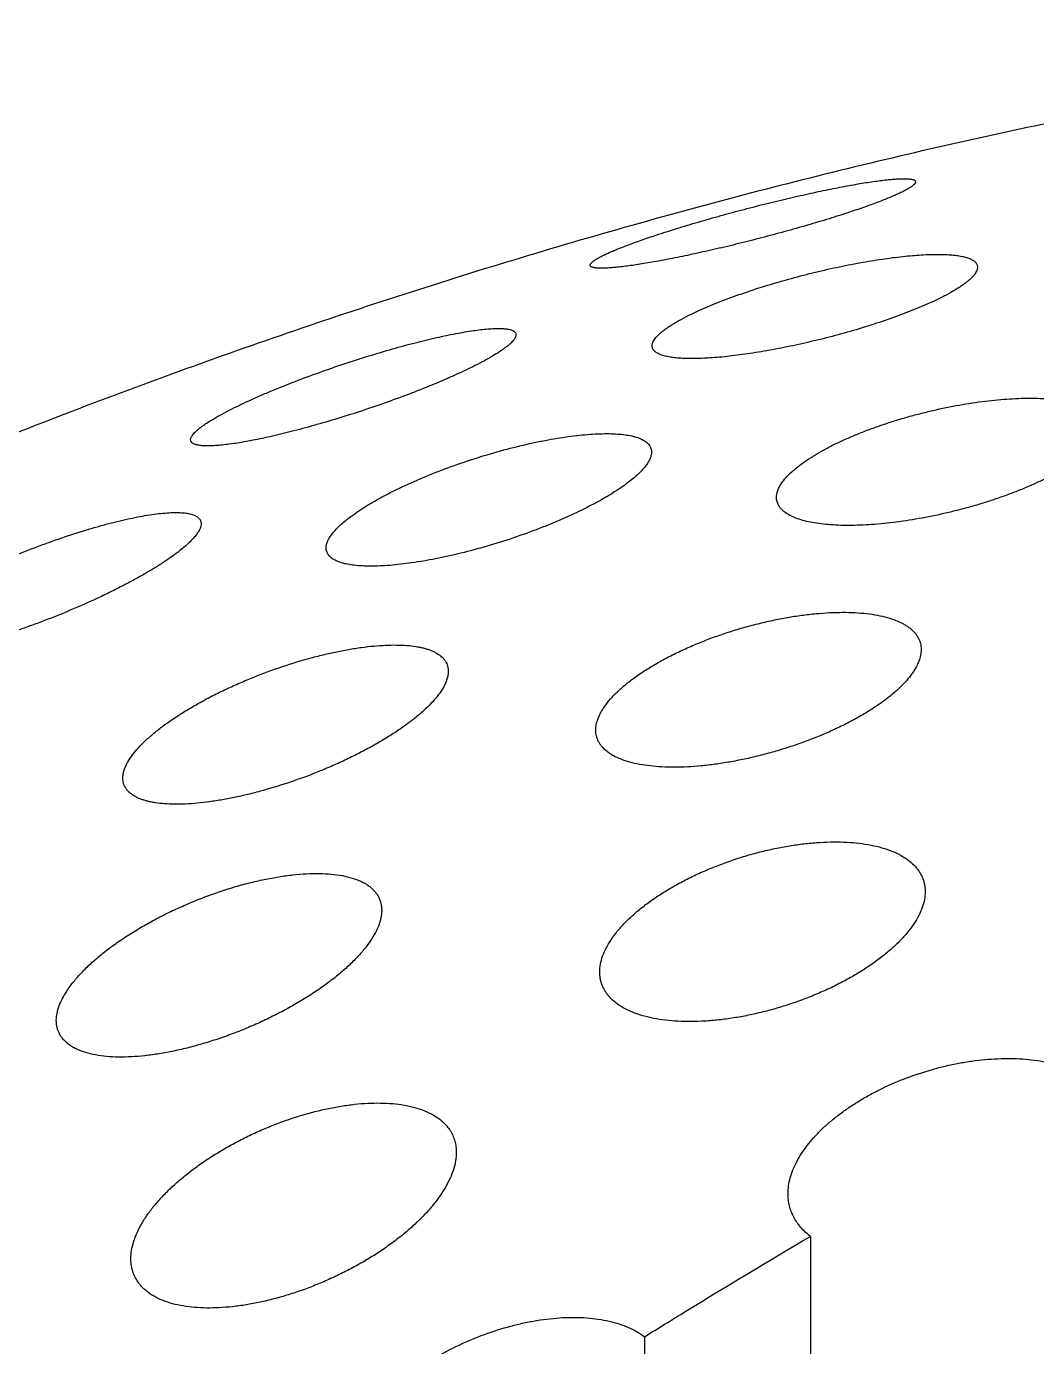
# Model space of a CAD drawing. Header units: millimetres. Extents: x -47 to 308, y 29 to 279.
# Drawn here: x 237.61 to 243.2, y 150.23 to 157.53 of the extents above; entities that cross this region are included whole.
import ezdxf

# ---------------------------------------------------------------- set-up
doc = ezdxf.new("R2010")
doc.units = ezdxf.units.MM

msp = doc.modelspace()

# ---------------------------------------------------------------- hatches: boundary and pattern name
at = {"linetype": 'Continuous'}
h = msp.add_hatch(dxfattribs=at)
h.set_pattern_fill('ANSI31', color=2, scale=25.4, angle=269, style=0, pattern_type=2)
h.set_pattern_definition([(314, (250.118, 92.186), (5.4426, 5.2558), [])])
edge = h.paths.add_edge_path()
edge.add_spline(control_points=[(209.1593, 81.4052), (209.1637, 100.6216), (218.458, 127.8238), (232.0206, 143.451), (237.0041, 147.4277)], knot_values=[0, 0, 0, 0, 0.649834, 1, 1, 1, 1], degree=3, periodic=0)
edge.add_line((237.0041, 147.4277), (237.0035, 144.8895))
edge.add_arc((267.0246, 109.46), 46.4383, 130.27628, 131.72292)
edge.add_line((236.1186, 144.1203), (236.1182, 142.572))
edge.add_line((236.1182, 142.572), (234.8248, 142.2316))
edge.add_line((234.825, 142.924), (234.8248, 142.2316))
edge.add_spline(control_points=[(234.825, 142.924), (231.297, 139.5426), (223.799, 130.1852), (215.9922, 113.0821), (213.081, 100.3558), (212.4127, 96.0528)], knot_values=[0, 0, 0, 0, 0.358744, 0.790314, 1, 1, 1, 1], degree=3, periodic=0)
edge.add_line((212.1773, 82.1996), (212.4127, 96.0528))
edge.add_line((211.2288, 81.9499), (212.1773, 82.1996))
edge.add_line((211.169, 83.7216), (211.2288, 81.9499))
edge.add_line((211.169, 83.7216), (210.1684, 83.4583))
edge.add_line((210.1684, 83.4583), (210.1078, 81.6549))
edge.add_line((209.1593, 81.4052), (210.1078, 81.6549))
edge = h.paths.add_edge_path()
edge.add_arc((263.7272, 114.0983), 42.7178, 124.59273, 126.10274)
edge.add_line((239.4746, 149.264), (239.474, 146.8343))
edge.add_arc((263.7609, 113.4915), 41.2503, 126.06957, 127.66385)
edge.add_line((238.5564, 148.6127), (238.5558, 146.1457))
edge = h.paths.add_edge_path()
edge.add_arc((261.5211, 117.4537), 38.7014, 120.38592, 121.97489)
edge.add_line((241.9451, 150.839), (241.9445, 148.4924))
edge.add_arc((261.2056, 117.1768), 36.7649, 121.59406, 123.28975)
edge.add_line((241.0269, 150.2834), (241.0263, 147.9088))
edge = h.paths.add_edge_path()
edge.add_arc((259.8144, 120.5259), 35.1863, 115.95329, 117.6283)
edge.add_line((244.4155, 152.1636), (244.415, 149.8761))
edge.add_arc((259.3165, 120.4247), 33.0066, 116.838, 118.63894)
edge.add_line((243.4973, 151.7), (243.4968, 149.3932))
edge = h.paths.add_edge_path()
edge.add_arc((258.5561, 123.2796), 32.158, 111.27867, 113.04517)
edge.add_line((246.8859, 153.2453), (246.8854, 150.9942))
edge.add_arc((257.9953, 123.213), 29.9204, 111.79695, 113.70365)
edge.add_line((245.9677, 152.8713), (245.9672, 150.6092))
edge = h.paths.add_edge_path()
edge.add_arc((257.691, 125.6807), 29.6051, 106.35162, 108.21267)
edge.add_line((249.3562, 154.0883), (249.3557, 151.853))
edge.add_arc((257.1442, 125.5211), 27.4596, 106.47724, 108.4859)
edge.add_line((248.438, 153.8027), (248.4375, 151.5638))
edge = h.paths.add_edge_path()
edge.add_arc((257.1726, 127.6327), 27.5849, 101.17511, 103.12595)
edge.add_line((251.8264, 154.6946), (251.8259, 152.4557))
edge.add_arc((256.6302, 127.4708), 25.4426, 100.88435, 102.99782)
edge.add_line((250.9083, 154.4969), (250.9078, 152.2615))
edge = h.paths.add_edge_path()
edge.add_arc((256.9221, 129.1109), 26.0851, 95.77652, 97.80753)
edge.add_line((254.2967, 155.0636), (254.2961, 152.8015))
edge.add_arc((256.3776, 129.026), 23.8665, 95.0033, 97.22016)
edge.add_line((253.3785, 154.9542), (253.378, 152.7032))
edge = h.paths.add_edge_path()
edge.add_arc((256.845, 130.1548), 25.038, 90.179, 92.28054)
edge.add_line((256.7668, 155.1927), (256.7663, 152.8859))
edge.add_arc((256.3193, 130.0124), 22.8779, 88.88053, 91.17999)
edge.add_line((255.8487, 155.173), (255.8482, 152.8855))
edge = h.paths.add_edge_path()
edge.add_arc((256.8579, 130.7415), 24.451, 84.4165, 86.57462)
edge.add_line((259.2369, 155.0765), (259.2363, 152.7019))
edge.add_arc((256.3351, 130.4045), 22.4854, 82.58666, 84.94013)
edge.add_line((258.3188, 155.1488), (258.3183, 152.8022))
edge = h.paths.add_edge_path()
edge.add_arc((256.8681, 130.8512), 24.3409, 78.53364, 80.73065)
edge.add_line((261.7069, 154.7063), (261.7064, 152.2392))
edge.add_arc((256.2923, 130.1811), 22.7129, 76.2097, 78.58294)
edge.add_line((260.7889, 154.8742), (260.7883, 152.4445))
edge = h.paths.add_edge_path()
edge.add_spline(control_points=[(263.2589, 154.3384), (268.2411, 152.9848), (281.7981, 144.4959), (291.081, 122.1834), (291.0765, 102.967)], knot_values=[0, 0, 0, 0, 0.350166, 1, 1, 1, 1], degree=3, periodic=0)
edge.add_line((290.128, 102.7173), (291.0765, 102.967))
edge.add_line((290.0682, 104.489), (290.128, 102.7173))
edge.add_line((290.0682, 104.489), (289.0677, 104.2257))
edge.add_line((289.0677, 104.2257), (289.007, 102.4223))
edge.add_line((288.0585, 102.1726), (289.007, 102.4223))
edge.add_line((288.0585, 102.1726), (287.8294, 115.9036))
edge.add_spline(control_points=[(287.8294, 115.9036), (287.1631, 119.8553), (284.2574, 131.0505), (276.4576, 144.0457), (268.963, 149.4569), (265.4361, 150.9813)], knot_values=[0, 0, 0, 0, 0.209686, 0.641256, 1, 1, 1, 1], degree=3, periodic=0)
edge.add_line((265.4361, 150.9813), (265.436, 150.2889))
edge.add_line((265.436, 150.2889), (264.1425, 149.9484))
edge.add_line((264.1429, 151.4967), (264.1425, 149.9484))
edge.add_arc((256.0547, 129.3582), 23.5697, 69.93043, 72.20402)
edge.add_line((263.2589, 154.3384), (263.2583, 151.8001))

# ---------------------------------------------------------------- linework, layer by layer
at = {"color": 7, "linetype": 'Continuous'}
for p, q in [((239.573, 152.6467), (239.573, 152.6436)), ((237.7729, 152.0302), (237.7729, 152.0333)), ((241.9451, 150.839), (241.9445, 148.4924)), ((241.0269, 150.2834), (241.0263, 147.9088))]:
    msp.add_line(p, q, dxfattribs=at)
for points, knots in [([(246.6743, 157.5331), (246.2225, 157.4859), (245.3208, 157.373), (243.9767, 157.1491), (242.6433, 156.8717), (241.3227, 156.5421), (240.0168, 156.1616), (238.7275, 155.732), (237.4561, 155.2548), (236.2043, 154.7318), (234.9731, 154.165), (233.7636, 153.5562), (232.5767, 152.9073), (231.4132, 152.2202), (230.2735, 151.4969), (228.7874, 150.4872), (226.991, 149.1434), (224.9346, 147.4136), (222.9782, 145.5799), (221.4294, 143.974), (220.239, 142.6483), (219.0812, 141.2973), (217.6923, 139.5615), (216.1177, 137.4103), (214.6339, 135.1972), (213.2396, 132.9278), (211.934, 130.6069), (210.7161, 128.2391), (209.5853, 125.8286), (208.5411, 123.3794), (207.5829, 120.8952), (206.7103, 118.3795), (205.9231, 115.8358), (205.2207, 113.2674), (204.6029, 110.6774), (204.0692, 108.0691), (203.6192, 105.4454), (203.2524, 102.8093), (202.9682, 100.1638), (202.766, 97.5116), (202.6451, 94.8557), (202.6181, 93.0838), (202.6179, 92.1981)], [0, 0, 0, 0, 0.015916, 0.031826, 0.047727, 0.063618, 0.079499, 0.095367, 0.111222, 0.127062, 0.142888, 0.158698, 0.174491, 0.190269, 0.206029, 0.221773, 0.253207, 0.284573, 0.315872, 0.347107, 0.362703, 0.378289, 0.409435, 0.440557, 0.471663, 0.502758, 0.533847, 0.564934, 0.59602, 0.627107, 0.658195, 0.689284, 0.720375, 0.751465, 0.782554, 0.813641, 0.844723, 0.8758, 0.906868, 0.937926, 0.968971, 1, 1, 1, 1]), ([(241.0918, 156.3786), (241.129, 156.3909), (241.2063, 156.4155), (241.3257, 156.4515), (241.4504, 156.487), (241.5773, 156.5212), (241.7035, 156.5534), (241.8265, 156.5831), (241.944, 156.6097), (242.0543, 156.633), (242.141, 156.6498), (242.2055, 156.6612), (242.25, 156.6686), (242.2916, 156.6749), (242.3302, 156.6802), (242.3657, 156.6845), (242.3979, 156.6876), (242.4268, 156.6898), (242.4522, 156.6908), (242.4712, 156.6908), (242.4845, 156.6901), (242.4931, 156.6894), (242.5007, 156.6884), (242.5074, 156.6871), (242.5131, 156.6855), (242.5178, 156.6836), (242.5215, 156.6815), (242.5243, 156.679), (242.526, 156.6761), (242.5263, 156.674), (242.5263, 156.673)], [0, 0, 0, 0, 0.07947, 0.164534, 0.252931, 0.342455, 0.431093, 0.517091, 0.59897, 0.675494, 0.74563, 0.778025, 0.808502, 0.83697, 0.863342, 0.887534, 0.90947, 0.929076, 0.946286, 0.961045, 0.967493, 0.973317, 0.978517, 0.983099, 0.987077, 0.990476, 0.993347, 0.995777, 0.99792, 1, 1, 1, 1]), ([(242.5263, 156.673), (242.5263, 156.6721), (242.5261, 156.6702), (242.5249, 156.6672), (242.5231, 156.6642), (242.5205, 156.6609), (242.5173, 156.6575), (242.5133, 156.6539), (242.5086, 156.6501), (242.501, 156.6446), (242.4895, 156.6372), (242.4734, 156.6281), (242.4544, 156.6183), (242.4325, 156.6078), (242.4077, 156.5967), (242.3801, 156.585), (242.3497, 156.5727), (242.304, 156.5551), (242.2409, 156.5322), (242.1885, 156.5144), (242.1608, 156.5052)], [0, 0, 0, 0, 0.006637, 0.014147, 0.022828, 0.032879, 0.044433, 0.057581, 0.072385, 0.08889, 0.12712, 0.172441, 0.22492, 0.284553, 0.351278, 0.424975, 0.50547, 0.592533, 0.785168, 1, 1, 1, 1]), ([(242.1608, 156.5052), (242.1236, 156.4929), (242.0463, 156.4683), (241.9269, 156.4325), (241.8021, 156.3973), (241.6752, 156.3633), (241.5489, 156.3313), (241.4259, 156.302), (241.3083, 156.2756), (241.198, 156.2526), (241.1113, 156.2361), (241.0467, 156.2247), (241.0023, 156.2174), (240.9607, 156.2112), (240.9221, 156.2059), (240.8866, 156.2016), (240.8544, 156.1984), (240.8256, 156.1963), (240.8002, 156.1952), (240.7813, 156.1952), (240.768, 156.1957), (240.7594, 156.1964), (240.7518, 156.1974), (240.7451, 156.1987), (240.7395, 156.2002), (240.7348, 156.202), (240.731, 156.2041), (240.7283, 156.2065), (240.7266, 156.2093), (240.7262, 156.2113), (240.7262, 156.2123)], [0, 0, 0, 0, 0.079489, 0.164565, 0.25298, 0.342536, 0.431218, 0.517267, 0.599196, 0.675762, 0.745926, 0.778327, 0.808808, 0.837275, 0.863642, 0.887827, 0.909752, 0.929346, 0.946542, 0.961284, 0.967723, 0.973536, 0.978724, 0.983293, 0.987254, 0.990633, 0.993477, 0.995872, 0.997971, 1, 1, 1, 1]), ([(240.7262, 156.2123), (240.7262, 156.2132), (240.7265, 156.2151), (240.7276, 156.2179), (240.7295, 156.2209), (240.732, 156.2241), (240.7353, 156.2275), (240.7392, 156.231), (240.7439, 156.2347), (240.7516, 156.2402), (240.763, 156.2474), (240.7791, 156.2564), (240.7981, 156.2661), (240.82, 156.2765), (240.8448, 156.2875), (240.8724, 156.2991), (240.9028, 156.3112), (240.9485, 156.3288), (241.0117, 156.3516), (241.0641, 156.3694), (241.0918, 156.3786)], [0, 0, 0, 0, 0.006495, 0.013869, 0.022426, 0.032364, 0.043817, 0.056873, 0.071595, 0.088028, 0.126138, 0.17137, 0.223793, 0.283405, 0.350143, 0.423891, 0.504474, 0.591663, 0.784665, 1, 1, 1, 1]), ([(241.3278, 155.961), (241.3445, 155.9686), (241.3792, 155.9838), (241.433, 156.0059), (241.4899, 156.0278), (241.5705, 156.0571), (241.6759, 156.0921), (241.8064, 156.1309), (241.9393, 156.166), (242.0716, 156.197), (242.2005, 156.2231), (242.3234, 156.2439), (242.4213, 156.257), (242.4949, 156.2645), (242.546, 156.2685), (242.5941, 156.2711), (242.6389, 156.2721), (242.6803, 156.2717), (242.7181, 156.2698), (242.752, 156.2664), (242.782, 156.2616), (242.8042, 156.2561), (242.8198, 156.2509), (242.83, 156.2468), (242.839, 156.2423), (242.8469, 156.2374), (242.8536, 156.2322), (242.8592, 156.2266), (242.8636, 156.2206), (242.8667, 156.2143), (242.8686, 156.2076), (242.869, 156.203), (242.869, 156.2007)], [0, 0, 0, 0, 0.034198, 0.070364, 0.108265, 0.147655, 0.229868, 0.314925, 0.400801, 0.485611, 0.567659, 0.645442, 0.717641, 0.751283, 0.783109, 0.812998, 0.840841, 0.866537, 0.889999, 0.911157, 0.929964, 0.946406, 0.953755, 0.960537, 0.966772, 0.972495, 0.977749, 0.982599, 0.987131, 0.991454, 0.995697, 1, 1, 1, 1]), ([(242.869, 156.2007), (242.869, 156.1976), (242.8683, 156.191), (242.865, 156.1811), (242.8598, 156.1708), (242.8524, 156.16), (242.843, 156.1488), (242.8316, 156.1372), (242.8181, 156.1252), (242.8026, 156.1128), (242.7851, 156.1002), (242.7656, 156.0872), (242.7442, 156.0739), (242.7121, 156.0553), (242.6674, 156.0318), (242.63, 156.014), (242.6102, 156.005)], [0, 0, 0, 0, 0.027982, 0.058716, 0.093125, 0.131871, 0.175406, 0.224028, 0.277923, 0.337196, 0.401884, 0.47197, 0.547397, 0.628063, 0.804542, 1, 1, 1, 1]), ([(242.6102, 156.005), (242.5934, 155.9974), (242.5588, 155.9822), (242.505, 155.9601), (242.448, 155.9382), (242.3675, 155.9091), (242.262, 155.8741), (242.1315, 155.8356), (241.9986, 155.8006), (241.8662, 155.7699), (241.7373, 155.7439), (241.6143, 155.7232), (241.5164, 155.7102), (241.4428, 155.7028), (241.3917, 155.6988), (241.3437, 155.6963), (241.2989, 155.6952), (241.2575, 155.6956), (241.2198, 155.6975), (241.1858, 155.7009), (241.1559, 155.7057), (241.1337, 155.711), (241.1181, 155.7162), (241.1079, 155.7203), (241.0989, 155.7247), (241.091, 155.7295), (241.0843, 155.7347), (241.0787, 155.7403), (241.0744, 155.7462), (241.0712, 155.7525), (241.0693, 155.7591), (241.0689, 155.7637), (241.0689, 155.766)], [0, 0, 0, 0, 0.034208, 0.070382, 0.10829, 0.147686, 0.229914, 0.314994, 0.400901, 0.485749, 0.567837, 0.645655, 0.717883, 0.751534, 0.783367, 0.81326, 0.841104, 0.866798, 0.890254, 0.911403, 0.930197, 0.946622, 0.95396, 0.960729, 0.96695, 0.972655, 0.97789, 0.982718, 0.987224, 0.991518, 0.995729, 1, 1, 1, 1]), ([(241.0689, 155.766), (241.0689, 155.7691), (241.0697, 155.7756), (241.0729, 155.7854), (241.0782, 155.7957), (241.0855, 155.8064), (241.0949, 155.8175), (241.1064, 155.8291), (241.1198, 155.841), (241.1353, 155.8533), (241.1529, 155.866), (241.1724, 155.8789), (241.1938, 155.8921), (241.2259, 155.9107), (241.2705, 155.9342), (241.308, 155.952), (241.3278, 155.961)], [0, 0, 0, 0, 0.02782, 0.058404, 0.092683, 0.131322, 0.174773, 0.223335, 0.277196, 0.336458, 0.401159, 0.471283, 0.54677, 0.627521, 0.804232, 1, 1, 1, 1]), ([(238.7425, 155.416), (238.7591, 155.4244), (238.7938, 155.4414), (238.8479, 155.4666), (238.9055, 155.4922), (238.9875, 155.5271), (239.0953, 155.5702), (239.2287, 155.6198), (239.3646, 155.6667), (239.4996, 155.71), (239.6309, 155.7489), (239.7561, 155.7828), (239.8557, 155.807), (239.9307, 155.8234), (239.9828, 155.8338), (240.0318, 155.8427), (240.0777, 155.85), (240.1201, 155.8556), (240.1589, 155.8596), (240.1938, 155.8619), (240.2205, 155.8624), (240.2397, 155.8618), (240.2525, 155.8609), (240.2642, 155.8596), (240.2748, 155.8579), (240.2842, 155.8556), (240.2925, 155.853), (240.2985, 155.8503), (240.3027, 155.8479), (240.3063, 155.8455), (240.3101, 155.8422), (240.3135, 155.8376), (240.3155, 155.8325), (240.3159, 155.8288), (240.3159, 155.827)], [0, 0, 0, 0, 0.03369, 0.069682, 0.107691, 0.14741, 0.230718, 0.317117, 0.404294, 0.490208, 0.573121, 0.651558, 0.724255, 0.758102, 0.790108, 0.820153, 0.84812, 0.8739, 0.897387, 0.918485, 0.937109, 0.945474, 0.9532, 0.960284, 0.966729, 0.972545, 0.977749, 0.982374, 0.984487, 0.986478, 0.99014, 0.993493, 0.996711, 1, 1, 1, 1]), ([(240.3159, 155.827), (240.3159, 155.8247), (240.3152, 155.8198), (240.3124, 155.8124), (240.3079, 155.8044), (240.3016, 155.7959), (240.2935, 155.7869), (240.2836, 155.7773), (240.2719, 155.7672), (240.2584, 155.7566), (240.2432, 155.7455), (240.2195, 155.7294), (240.1856, 155.7084), (240.1398, 155.6826), (240.1068, 155.6654), (240.0892, 155.6565)], [0, 0, 0, 0, 0.023528, 0.05046, 0.08176, 0.11806, 0.159769, 0.207147, 0.260355, 0.319478, 0.384545, 0.455536, 0.615, 0.796967, 1, 1, 1, 1]), ([(240.0892, 155.6565), (240.0726, 155.6481), (240.0379, 155.6311), (239.9839, 155.606), (239.9263, 155.5804), (239.8442, 155.5456), (239.7364, 155.5028), (239.6029, 155.4535), (239.467, 155.4069), (239.3318, 155.364), (239.2004, 155.3253), (239.0752, 155.2917), (238.9756, 155.2676), (238.9006, 155.2513), (238.8485, 155.2409), (238.7995, 155.2321), (238.7537, 155.2248), (238.7113, 155.2191), (238.6726, 155.2151), (238.6377, 155.2127), (238.6111, 155.2122), (238.5919, 155.2127), (238.5791, 155.2135), (238.5674, 155.2147), (238.5569, 155.2164), (238.5475, 155.2185), (238.5392, 155.2211), (238.5322, 155.2241), (238.5263, 155.2276), (238.5216, 155.2316), (238.5183, 155.2361), (238.5162, 155.2412), (238.5158, 155.2447), (238.5158, 155.2465)], [0, 0, 0, 0, 0.033706, 0.06971, 0.107727, 0.147454, 0.230784, 0.317222, 0.404451, 0.490428, 0.573402, 0.65189, 0.724621, 0.758477, 0.790489, 0.820534, 0.848498, 0.87427, 0.897747, 0.918831, 0.937439, 0.945794, 0.953509, 0.96058, 0.967011, 0.972809, 0.977993, 0.982593, 0.986663, 0.990288, 0.993597, 0.996765, 1, 1, 1, 1]), ([(241.8745, 155.0971), (241.8875, 155.1073), (241.9154, 155.1278), (241.9606, 155.1571), (242.0106, 155.1862), (242.065, 155.2149), (242.1234, 155.2429), (242.1854, 155.2699), (242.2504, 155.296), (242.318, 155.3208), (242.3878, 155.3442), (242.4591, 155.366), (242.5316, 155.3861), (242.6287, 155.4105), (242.7495, 155.4361), (242.8696, 155.4552), (242.9631, 155.466), (243.0303, 155.4718), (243.0951, 155.4754), (243.157, 155.4767), (243.2156, 155.4757), (243.2707, 155.4724), (243.3219, 155.4668), (243.3688, 155.459), (243.4111, 155.449), (243.4487, 155.4368), (243.4811, 155.4225), (243.5044, 155.4085), (243.5199, 155.3962), (243.5298, 155.3867), (243.5383, 155.3768), (243.5452, 155.3663), (243.5507, 155.3555), (243.5545, 155.3442), (243.5569, 155.3325), (243.5574, 155.3246), (243.5574, 155.3206)], [0, 0, 0, 0, 0.027296, 0.05693, 0.088756, 0.122594, 0.158237, 0.195458, 0.234019, 0.273668, 0.314152, 0.355216, 0.396607, 0.438076, 0.520276, 0.599971, 0.638342, 0.675459, 0.711134, 0.74519, 0.777465, 0.807813, 0.836104, 0.862235, 0.88613, 0.90776, 0.927153, 0.944425, 0.952343, 0.959835, 0.966961, 0.973792, 0.980412, 0.986918, 0.993412, 1, 1, 1, 1]), ([(238.5158, 155.2465), (238.5158, 155.2488), (238.5165, 155.2536), (238.5193, 155.2609), (238.5238, 155.2688), (238.5301, 155.2772), (238.5382, 155.2861), (238.5481, 155.2956), (238.5598, 155.3057), (238.5733, 155.3162), (238.5885, 155.3272), (238.6122, 155.3432), (238.6461, 155.3641), (238.692, 155.39), (238.725, 155.4072), (238.7425, 155.416)], [0, 0, 0, 0, 0.023232, 0.049896, 0.080967, 0.117081, 0.158645, 0.205922, 0.259069, 0.318173, 0.383263, 0.454318, 0.614035, 0.796412, 1, 1, 1, 1]), ([(239.3828, 154.8068), (239.3961, 154.8173), (239.4245, 154.8384), (239.4706, 154.8691), (239.5216, 154.9001), (239.577, 154.9311), (239.6364, 154.9619), (239.6993, 154.9922), (239.7652, 155.0219), (239.857, 155.0605), (239.9754, 155.1055), (240.12, 155.1536), (240.2644, 155.1951), (240.3834, 155.2238), (240.4759, 155.2428), (240.5422, 155.2547), (240.6061, 155.2644), (240.6672, 155.2718), (240.7251, 155.277), (240.7795, 155.2799), (240.8301, 155.2805), (240.8766, 155.2787), (240.9187, 155.2745), (240.9507, 155.269), (240.9738, 155.2632), (240.9893, 155.2584), (241.0035, 155.253), (241.0162, 155.247), (241.0277, 155.2404), (241.0406, 155.2312), (241.0512, 155.2205), (241.0588, 155.2083), (241.0628, 155.1988), (241.0651, 155.1888), (241.0657, 155.182), (241.0657, 155.1785)], [0, 0, 0, 0, 0.027878, 0.058326, 0.091145, 0.1261, 0.16293, 0.201359, 0.241103, 0.281873, 0.365358, 0.449644, 0.532729, 0.612801, 0.651195, 0.688239, 0.723756, 0.757575, 0.789539, 0.819498, 0.847319, 0.872883, 0.896094, 0.916892, 0.926384, 0.935276, 0.94358, 0.951317, 0.95852, 0.965234, 0.977433, 0.983128, 0.988699, 0.994278, 1, 1, 1, 1]), ([(241.0657, 155.1785), (241.0656, 155.1729), (241.0642, 155.161), (241.0585, 155.143), (241.049, 155.1241), (241.0359, 155.1044), (241.0191, 155.0838), (240.9988, 155.0625), (240.975, 155.0406), (240.9576, 155.0262), (240.9484, 155.0189)], [0, 0, 0, 0, 0.082712, 0.174343, 0.277336, 0.393312, 0.523248, 0.667637, 0.826607, 1, 1, 1, 1]), ([(243.4401, 155.1508), (243.4271, 155.1405), (243.3993, 155.1201), (243.3541, 155.0907), (243.3041, 155.0616), (243.2497, 155.033), (243.1913, 155.0051), (243.1293, 154.9781), (243.0643, 154.9521), (242.9966, 154.9273), (242.9269, 154.904), (242.8555, 154.8822), (242.7831, 154.8621), (242.6859, 154.8378), (242.5651, 154.8124), (242.445, 154.7933), (242.3514, 154.7825), (242.2842, 154.7767), (242.2195, 154.7732), (242.1576, 154.7719), (242.0989, 154.7729), (242.0439, 154.7762), (241.9927, 154.7817), (241.9458, 154.7895), (241.9035, 154.7995), (241.866, 154.8116), (241.8336, 154.8258), (241.8103, 154.8398), (241.7947, 154.8521), (241.7848, 154.8615), (241.7764, 154.8714), (241.7695, 154.8818), (241.764, 154.8926), (241.7601, 154.9039), (241.7578, 154.9155), (241.7573, 154.9235), (241.7573, 154.9275)], [0, 0, 0, 0, 0.027302, 0.056939, 0.088768, 0.122607, 0.158252, 0.195477, 0.234041, 0.273695, 0.314187, 0.35526, 0.396661, 0.438141, 0.520365, 0.600083, 0.638465, 0.675592, 0.711274, 0.745336, 0.777615, 0.807964, 0.836255, 0.862382, 0.886271, 0.907892, 0.927272, 0.944527, 0.952435, 0.959916, 0.96703, 0.973848, 0.980454, 0.986946, 0.993426, 1, 1, 1, 1]), ([(241.7573, 154.9275), (241.7573, 154.9339), (241.7587, 154.9472), (241.7644, 154.9672), (241.7739, 154.9879), (241.7871, 155.0091), (241.8038, 155.0308), (241.8241, 155.0529), (241.8479, 155.0753), (241.8653, 155.0898), (241.8745, 155.0971)], [0, 0, 0, 0, 0.090389, 0.187591, 0.293832, 0.410717, 0.539312, 0.680245, 0.833803, 1, 1, 1, 1]), ([(240.9484, 155.0189), (240.9351, 155.0084), (240.9066, 154.9874), (240.8606, 154.9567), (240.8096, 154.9257), (240.7542, 154.8948), (240.6947, 154.8641), (240.6318, 154.8339), (240.5659, 154.8043), (240.4741, 154.7658), (240.3556, 154.721), (240.211, 154.6731), (240.0665, 154.6318), (239.9475, 154.6032), (239.855, 154.5843), (239.7887, 154.5725), (239.7248, 154.5628), (239.6638, 154.5553), (239.6059, 154.5501), (239.5515, 154.5472), (239.5009, 154.5466), (239.4544, 154.5483), (239.4124, 154.5524), (239.3804, 154.5578), (239.3573, 154.5636), (239.3418, 154.5683), (239.3277, 154.5737), (239.3149, 154.5796), (239.3035, 154.5861), (239.2906, 154.5952), (239.2799, 154.6059), (239.2724, 154.618), (239.2684, 154.6274), (239.266, 154.6373), (239.2655, 154.6442), (239.2655, 154.6476)], [0, 0, 0, 0, 0.027889, 0.058343, 0.091166, 0.126124, 0.162958, 0.201393, 0.241145, 0.281927, 0.365445, 0.449773, 0.532902, 0.613016, 0.651427, 0.688486, 0.724013, 0.75784, 0.789808, 0.819769, 0.847587, 0.873145, 0.896345, 0.917129, 0.926611, 0.935492, 0.943783, 0.951506, 0.958692, 0.965386, 0.97754, 0.98321, 0.988753, 0.994305, 1, 1, 1, 1]), ([(236.8909, 154.2554), (236.9046, 154.2662), (236.9339, 154.288), (236.9811, 154.3204), (237.0334, 154.3536), (237.0902, 154.3873), (237.1509, 154.4213), (237.215, 154.4553), (237.2819, 154.4889), (237.3746, 154.5332), (237.4934, 154.586), (237.6377, 154.6443), (237.781, 154.6968), (237.8985, 154.7355), (237.9897, 154.7626), (238.0549, 154.7806), (238.1177, 154.7965), (238.1778, 154.8103), (238.2348, 154.8218), (238.2884, 154.831), (238.3384, 154.8378), (238.3844, 154.8421), (238.4261, 154.844), (238.458, 154.8435), (238.4812, 154.8416), (238.4966, 154.8396), (238.5108, 154.8369), (238.5237, 154.8335), (238.5352, 154.8295), (238.5453, 154.8248), (238.5539, 154.8194), (238.5611, 154.8133), (238.5668, 154.8064), (238.5709, 154.7989), (238.5734, 154.7906), (238.5739, 154.7849), (238.5739, 154.782)], [0, 0, 0, 0, 0.028422, 0.059672, 0.093486, 0.129559, 0.167565, 0.207169, 0.248034, 0.289833, 0.374995, 0.460375, 0.543997, 0.624158, 0.662469, 0.699367, 0.734688, 0.768276, 0.799977, 0.829645, 0.857138, 0.882324, 0.905083, 0.925317, 0.934468, 0.942971, 0.950828, 0.95805, 0.964659, 0.970693, 0.976207, 0.981285, 0.986044, 0.990632, 0.995224, 1, 1, 1, 1]), ([(238.5739, 154.782), (238.5739, 154.7772), (238.5728, 154.7697), (238.5698, 154.7599), (238.5666, 154.7519), (238.5624, 154.7436), (238.5554, 154.7316), (238.5441, 154.7159), (238.5274, 154.6966), (238.5109, 154.68), (238.496, 154.6662), (238.4792, 154.6513), (238.4658, 154.6404), (238.4566, 154.6331)], [0, 0, 0, 0, 0.073771, 0.114776, 0.159012, 0.206773, 0.258289, 0.373192, 0.504651, 0.653014, 0.733542, 0.818255, 1, 1, 1, 1]), ([(239.2655, 154.6476), (239.2655, 154.6532), (239.2669, 154.665), (239.2727, 154.6829), (239.2822, 154.7018), (239.2953, 154.7215), (239.3121, 154.742), (239.3324, 154.7633), (239.3562, 154.7852), (239.3735, 154.7996), (239.3828, 154.8068)], [0, 0, 0, 0, 0.082462, 0.173903, 0.27678, 0.392718, 0.522694, 0.667198, 0.826354, 1, 1, 1, 1]), ([(238.4566, 154.6331), (238.443, 154.6223), (238.4137, 154.6004), (238.3665, 154.5681), (238.3142, 154.535), (238.2574, 154.5014), (238.1966, 154.4675), (238.1325, 154.4337), (238.0655, 154.4003), (237.9728, 154.3562), (237.8538, 154.3037), (237.7094, 154.2456), (237.5661, 154.1934), (237.4484, 154.155), (237.3573, 154.1279), (237.292, 154.11), (237.2293, 154.0941), (237.1693, 154.0803), (237.1123, 154.0688), (237.0587, 154.0596), (237.0088, 154.0527), (236.9629, 154.0483), (236.9212, 154.0463), (236.8893, 154.0467), (236.8663, 154.0485), (236.8508, 154.0504), (236.8366, 154.053), (236.8238, 154.0563), (236.8123, 154.0602), (236.8022, 154.0648), (236.7936, 154.0701), (236.7864, 154.0761), (236.7807, 154.0829), (236.7766, 154.0903), (236.7742, 154.0985), (236.7737, 154.1042), (236.7737, 154.1071)], [0, 0, 0, 0, 0.028438, 0.059697, 0.093515, 0.129593, 0.167605, 0.207219, 0.248098, 0.289918, 0.375134, 0.460582, 0.544273, 0.624492, 0.662826, 0.699742, 0.735076, 0.768671, 0.800375, 0.830041, 0.857528, 0.882704, 0.90545, 0.925665, 0.934805, 0.943294, 0.951135, 0.958339, 0.964927, 0.970935, 0.976419, 0.981462, 0.98618, 0.990724, 0.99527, 1, 1, 1, 1]), ([(240.7698, 153.7039), (240.7748, 153.7172), (240.7844, 153.7369), (240.8, 153.7624), (240.8192, 153.7896), (240.848, 153.8238), (240.8888, 153.864), (240.9362, 153.9042), (240.9899, 153.9439), (241.0491, 153.9828), (241.1134, 154.0206), (241.1822, 154.0568), (241.2548, 154.0913), (241.3306, 154.1238), (241.409, 154.1539), (241.4892, 154.1816), (241.5706, 154.2065), (241.6527, 154.2285), (241.7347, 154.2475), (241.8159, 154.2633), (241.8959, 154.2757), (241.974, 154.2848), (242.0495, 154.2903), (242.1218, 154.2923), (242.1905, 154.2907), (242.2548, 154.2855), (242.3142, 154.2767), (242.3683, 154.2644), (242.4166, 154.2486), (242.4524, 154.2321), (242.4774, 154.2172), (242.499, 154.2019), (242.5176, 154.1847), (242.5326, 154.1656), (242.5416, 154.1509), (242.5487, 154.1354), (242.5537, 154.1194), (242.5567, 154.1027), (242.5574, 154.0914), (242.5574, 154.0857)], [0, 0, 0, 0, 0.020654, 0.031842, 0.043631, 0.069043, 0.096914, 0.127162, 0.159641, 0.194155, 0.230475, 0.268347, 0.307502, 0.347663, 0.388548, 0.429874, 0.47136, 0.512729, 0.55371, 0.594037, 0.633454, 0.671711, 0.708572, 0.74381, 0.777221, 0.808619, 0.837851, 0.864804, 0.889425, 0.911742, 0.922084, 0.931916, 0.950218, 0.958833, 0.967189, 0.97538, 0.983508, 0.99168, 1, 1, 1, 1]), ([(238.1703, 153.4661), (238.1778, 153.4791), (238.1957, 153.5055), (238.2283, 153.5442), (238.2678, 153.5839), (238.3138, 153.6243), (238.3657, 153.6648), (238.4231, 153.7052), (238.4853, 153.7451), (238.5518, 153.7842), (238.6218, 153.8221), (238.6948, 153.8586), (238.7702, 153.8934), (238.8731, 153.9372), (239.0034, 153.9862), (239.1351, 154.0273), (239.2393, 154.0547), (239.3152, 154.0721), (239.389, 154.0865), (239.4603, 154.0977), (239.5285, 154.1056), (239.5932, 154.1102), (239.6538, 154.1114), (239.7099, 154.1092), (239.7535, 154.1043), (239.7856, 154.0985), (239.8077, 154.0933), (239.8283, 154.0873), (239.8473, 154.0804), (239.8647, 154.0726), (239.8852, 154.0614), (239.9031, 154.0482), (239.9175, 154.0329), (239.9262, 154.0209), (239.933, 154.008), (239.9379, 153.9944), (239.9408, 153.98), (239.9414, 153.9702), (239.9414, 153.9652)], [0, 0, 0, 0, 0.022313, 0.047381, 0.075163, 0.105524, 0.138265, 0.173141, 0.209877, 0.248186, 0.28777, 0.328333, 0.369583, 0.411238, 0.494664, 0.576546, 0.616306, 0.654972, 0.692323, 0.72815, 0.762251, 0.794437, 0.824533, 0.852387, 0.877879, 0.889718, 0.900945, 0.911565, 0.921588, 0.931033, 0.93993, 0.95625, 0.963831, 0.971139, 0.978285, 0.985392, 0.992589, 1, 1, 1, 1]), ([(242.5574, 154.0857), (242.5574, 154.0752), (242.5551, 154.0534), (242.5488, 154.0323), (242.5449, 154.0217)], [0, 0, 0, 0, 0.480786, 1, 1, 1, 1]), ([(239.9414, 153.9652), (239.9414, 153.9581), (239.9401, 153.9432), (239.9345, 153.9206), (239.9252, 153.897), (239.9171, 153.8814), (239.9125, 153.8735)], [0, 0, 0, 0, 0.220189, 0.457949, 0.717028, 1, 1, 1, 1]), ([(242.5449, 154.0217), (242.5399, 154.0085), (242.5303, 153.9887), (242.5147, 153.9632), (242.4955, 153.9361), (242.4667, 153.9019), (242.4259, 153.8617), (242.3784, 153.8215), (242.3248, 153.7819), (242.2656, 153.7431), (242.2012, 153.7054), (242.1324, 153.6692), (242.0598, 153.6348), (241.984, 153.6024), (241.9056, 153.5723), (241.8254, 153.5447), (241.7439, 153.5198), (241.6619, 153.4978), (241.5799, 153.4788), (241.4986, 153.4631), (241.4186, 153.4506), (241.3406, 153.4416), (241.2651, 153.436), (241.1928, 153.434), (241.1242, 153.4355), (241.0599, 153.4407), (241.0004, 153.4494), (240.9463, 153.4617), (240.8981, 153.4774), (240.8623, 153.4938), (240.8373, 153.5087), (240.8157, 153.5239), (240.7971, 153.5411), (240.7821, 153.5601), (240.7731, 153.5749), (240.766, 153.5903), (240.761, 153.6063), (240.7579, 153.6229), (240.7573, 153.6343), (240.7573, 153.64)], [0, 0, 0, 0, 0.020658, 0.031846, 0.043633, 0.069042, 0.096908, 0.127151, 0.159626, 0.194139, 0.230459, 0.268334, 0.307495, 0.347664, 0.388559, 0.429896, 0.471395, 0.512776, 0.553769, 0.594108, 0.633534, 0.671799, 0.708665, 0.743908, 0.777321, 0.808718, 0.837946, 0.864894, 0.889506, 0.911812, 0.922147, 0.931972, 0.950257, 0.958864, 0.967212, 0.975396, 0.983517, 0.991684, 1, 1, 1, 1]), ([(239.9125, 153.8735), (239.905, 153.8605), (239.887, 153.8341), (239.8544, 153.7954), (239.815, 153.7558), (239.769, 153.7155), (239.717, 153.6751), (239.6596, 153.6348), (239.5974, 153.595), (239.5309, 153.556), (239.4608, 153.5182), (239.3878, 153.4818), (239.3123, 153.4471), (239.2094, 153.4035), (239.079, 153.3546), (238.9473, 153.3136), (238.8431, 153.2862), (238.7672, 153.2688), (238.6934, 153.2544), (238.6222, 153.2432), (238.554, 153.2352), (238.4894, 153.2306), (238.4288, 153.2293), (238.3727, 153.2314), (238.3292, 153.2362), (238.2971, 153.242), (238.275, 153.2471), (238.2545, 153.253), (238.2354, 153.2598), (238.218, 153.2676), (238.1976, 153.2787), (238.1797, 153.2918), (238.1653, 153.307), (238.1566, 153.319), (238.1497, 153.3318), (238.1448, 153.3454), (238.1419, 153.3597), (238.1413, 153.3695), (238.1413, 153.3745)], [0, 0, 0, 0, 0.02232, 0.047389, 0.075167, 0.105523, 0.138259, 0.173133, 0.209871, 0.248185, 0.28778, 0.328357, 0.369626, 0.411302, 0.494774, 0.576698, 0.616477, 0.655158, 0.692522, 0.728358, 0.762464, 0.794651, 0.824745, 0.852593, 0.878075, 0.889907, 0.901127, 0.911737, 0.921749, 0.931181, 0.940064, 0.956352, 0.963915, 0.971204, 0.978332, 0.985422, 0.992603, 1, 1, 1, 1]), ([(240.7573, 153.64), (240.7573, 153.6504), (240.7596, 153.6723), (240.7658, 153.6933), (240.7698, 153.7039)], [0, 0, 0, 0, 0.4807, 1, 1, 1, 1]), ([(238.1413, 153.3745), (238.1413, 153.3816), (238.1427, 153.3964), (238.1483, 153.419), (238.1575, 153.4426), (238.1657, 153.4582), (238.1703, 153.4661)], [0, 0, 0, 0, 0.219985, 0.457675, 0.716824, 1, 1, 1, 1]), ([(240.7795, 152.3019), (240.7795, 152.3163), (240.7824, 152.346), (240.7947, 152.3906), (240.8147, 152.4362), (240.8422, 152.4823), (240.8768, 152.5285), (240.9181, 152.5745), (240.9658, 152.62), (241.0193, 152.6644), (241.0782, 152.7076), (241.1419, 152.749), (241.21, 152.7885), (241.2817, 152.8258), (241.3567, 152.8605), (241.4342, 152.8923), (241.5136, 152.9212), (241.5945, 152.9468), (241.6761, 152.9689), (241.7578, 152.9874), (241.8389, 153.0021), (241.919, 153.0128), (241.9972, 153.0196), (242.0731, 153.0222), (242.1458, 153.0206), (242.2148, 153.0148), (242.2795, 153.0048), (242.3393, 152.9906), (242.3937, 152.9723), (242.442, 152.9501), (242.4838, 152.9239), (242.5134, 152.8986), (242.533, 152.8767), (242.5456, 152.8597), (242.5563, 152.8419), (242.5621, 152.8296), (242.5647, 152.8233)], [0, 0, 0, 0, 0.02013, 0.041616, 0.06478, 0.089816, 0.116807, 0.145749, 0.176576, 0.20917, 0.243378, 0.279021, 0.315901, 0.353808, 0.39252, 0.431811, 0.47145, 0.511202, 0.550833, 0.590106, 0.628789, 0.666651, 0.703469, 0.739027, 0.773124, 0.80558, 0.836241, 0.864992, 0.89177, 0.916582, 0.939528, 0.960819, 0.970957, 0.980823, 0.99048, 1, 1, 1, 1]), ([(237.7729, 152.0333), (237.7729, 152.0476), (237.7755, 152.0696), (237.7831, 152.0987), (237.7912, 152.1217), (237.8015, 152.1452), (237.814, 152.1691), (237.8287, 152.1934), (237.8515, 152.2269), (237.8853, 152.2693), (237.9324, 152.3194), (237.9863, 152.3694), (238.0465, 152.4187), (238.1122, 152.4671), (238.1828, 152.5139), (238.2575, 152.5589), (238.3356, 152.6016), (238.4165, 152.6418), (238.4994, 152.6792), (238.5837, 152.7134), (238.6687, 152.7442), (238.7538, 152.7714), (238.8382, 152.7948), (238.9213, 152.8141), (239.0025, 152.8292), (239.0809, 152.8399), (239.156, 152.846), (239.2271, 152.8475), (239.2933, 152.8442), (239.3542, 152.8361), (239.4089, 152.8231), (239.4499, 152.8079), (239.4787, 152.7931), (239.4978, 152.7811), (239.515, 152.768), (239.53, 152.7537), (239.5429, 152.7383), (239.5536, 152.7219), (239.562, 152.7044), (239.5681, 152.686), (239.5719, 152.6666), (239.5729, 152.6534), (239.573, 152.6467)], [0, 0, 0, 0, 0.019467, 0.029938, 0.040966, 0.052588, 0.064825, 0.077691, 0.091189, 0.120043, 0.151281, 0.184716, 0.220111, 0.257203, 0.295715, 0.335362, 0.375857, 0.416919, 0.45827, 0.499636, 0.540749, 0.581346, 0.621169, 0.659962, 0.697477, 0.733472, 0.767717, 0.799997, 0.830126, 0.857961, 0.883424, 0.906533, 0.917258, 0.927472, 0.937227, 0.94659, 0.955645, 0.964489, 0.973231, 0.981987, 0.990873, 1, 1, 1, 1]), ([(242.5647, 152.8233), (242.5672, 152.8173), (242.5715, 152.805), (242.5762, 152.786), (242.579, 152.7664), (242.5796, 152.7531), (242.5796, 152.7465)], [0, 0, 0, 0, 0.24768, 0.49567, 0.745843, 1, 1, 1, 1]), ([(242.5796, 152.7465), (242.5796, 152.7322), (242.5766, 152.7025), (242.5643, 152.6579), (242.5443, 152.6124), (242.5168, 152.5663), (242.4822, 152.5201), (242.4409, 152.4742), (242.3932, 152.4288), (242.3397, 152.3844), (242.2808, 152.3413), (242.217, 152.2999), (242.149, 152.2604), (242.0772, 152.2233), (242.0023, 152.1886), (241.9247, 152.1567), (241.8453, 152.1279), (241.7644, 152.1023), (241.6829, 152.0802), (241.6012, 152.0617), (241.52, 152.047), (241.44, 152.0361), (241.3617, 152.0294), (241.2859, 152.0267), (241.2132, 152.0282), (241.1442, 152.034), (241.0795, 152.0439), (241.0197, 152.058), (240.9654, 152.0762), (240.9171, 152.0984), (240.8752, 152.1245), (240.8457, 152.1498), (240.826, 152.1717), (240.8134, 152.1887), (240.8027, 152.2064), (240.7969, 152.2188), (240.7943, 152.2251)], [0, 0, 0, 0, 0.020122, 0.041596, 0.064746, 0.089768, 0.116746, 0.145679, 0.176499, 0.209089, 0.243297, 0.278943, 0.315829, 0.353744, 0.392466, 0.431768, 0.471418, 0.511182, 0.550823, 0.590106, 0.628797, 0.666666, 0.703488, 0.739049, 0.773148, 0.805604, 0.836262, 0.86501, 0.891783, 0.916591, 0.939531, 0.960818, 0.970955, 0.98082, 0.990478, 1, 1, 1, 1]), ([(239.573, 152.6436), (239.573, 152.6366), (239.5722, 152.6223), (239.5687, 152.6006), (239.5628, 152.5782), (239.5518, 152.5468), (239.5319, 152.5063), (239.5003, 152.4576), (239.4606, 152.4079), (239.4135, 152.3579), (239.3595, 152.3081), (239.2993, 152.2588), (239.2335, 152.2106), (239.1629, 152.1639), (239.0882, 152.119), (239.01, 152.0763), (238.9291, 152.0362), (238.8462, 151.9989), (238.7619, 151.9648), (238.6769, 151.934), (238.5918, 151.9068), (238.5074, 151.8834), (238.4243, 151.864), (238.3432, 151.8489), (238.2648, 151.8381), (238.1897, 151.8319), (238.1187, 151.8303), (238.0525, 151.8335), (237.9917, 151.8414), (237.937, 151.8543), (237.896, 151.8694), (237.8672, 151.8841), (237.8481, 151.896), (237.831, 151.9091), (237.8159, 151.9233), (237.803, 151.9386), (237.7923, 151.9551), (237.7839, 151.9725), (237.7778, 151.9909), (237.774, 152.0103), (237.773, 152.0235), (237.7729, 152.0302)], [0, 0, 0, 0, 0.00953, 0.019495, 0.029964, 0.040988, 0.064819, 0.091155, 0.119992, 0.151216, 0.18464, 0.220032, 0.257127, 0.295647, 0.335307, 0.37582, 0.416902, 0.458274, 0.499661, 0.540794, 0.581409, 0.621247, 0.660052, 0.697576, 0.733576, 0.767823, 0.800101, 0.830226, 0.858052, 0.883502, 0.906595, 0.917311, 0.927515, 0.93726, 0.946613, 0.955659, 0.964495, 0.973231, 0.981984, 0.99087, 1, 1, 1, 1]), ([(240.7943, 152.2251), (240.7919, 152.2311), (240.7875, 152.2434), (240.7829, 152.2624), (240.7801, 152.282), (240.7795, 152.2953), (240.7795, 152.3019)], [0, 0, 0, 0, 0.247625, 0.495596, 0.745789, 1, 1, 1, 1]), ([(241.8211, 151.0748), (241.8212, 151.0893), (241.8233, 151.1189), (241.8326, 151.1634), (241.8479, 151.2084), (241.869, 151.2536), (241.8956, 151.2987), (241.9275, 151.3435), (241.9646, 151.3877), (242.0065, 151.431), (242.0529, 151.4731), (242.1036, 151.5138), (242.1582, 151.5529), (242.2163, 151.5902), (242.2777, 151.6254), (242.3639, 151.6696), (242.4773, 151.7182), (242.5954, 151.757), (242.692, 151.782), (242.7649, 151.7974), (242.8377, 151.8094), (242.91, 151.8179), (242.9812, 151.8227), (243.0509, 151.8239), (243.1186, 151.8213), (243.1838, 151.815), (243.246, 151.8049), (243.3048, 151.7912), (243.3597, 151.7739), (243.4254, 151.7468), (243.4706, 151.7204), (243.4973, 151.7)], [0, 0, 0, 0, 0.021502, 0.043855, 0.067256, 0.091843, 0.117704, 0.144878, 0.173367, 0.203141, 0.234144, 0.2663, 0.299516, 0.333685, 0.368687, 0.404396, 0.477364, 0.551439, 0.588513, 0.625393, 0.661917, 0.697921, 0.733248, 0.767742, 0.801257, 0.833659, 0.864831, 0.894677, 0.923132, 0.950165, 1, 1, 1, 1]), ([(238.1854, 150.7154), (238.1854, 150.7308), (238.1882, 150.7628), (238.2, 150.811), (238.2192, 150.8606), (238.2454, 150.9111), (238.2783, 150.962), (238.3175, 151.013), (238.3626, 151.0636), (238.4131, 151.1135), (238.4686, 151.1624), (238.5287, 151.2099), (238.5927, 151.2556), (238.6604, 151.2993), (238.7311, 151.3408), (238.8043, 151.3796), (238.8797, 151.4157), (238.9567, 151.4486), (239.0347, 151.4784), (239.1133, 151.5046), (239.192, 151.5271), (239.2701, 151.5457), (239.3471, 151.5602), (239.4225, 151.5705), (239.4956, 151.5764), (239.5659, 151.5777), (239.6327, 151.5745), (239.6954, 151.5666), (239.7534, 151.5541), (239.8062, 151.5369), (239.8531, 151.515), (239.8938, 151.4887), (239.9223, 151.4628), (239.9412, 151.4402), (239.9494, 151.4282), (239.9531, 151.4222)], [0, 0, 0, 0, 0.021302, 0.044035, 0.068412, 0.094537, 0.122429, 0.152042, 0.183281, 0.21602, 0.25011, 0.285388, 0.32168, 0.358806, 0.396582, 0.434824, 0.473341, 0.511945, 0.550445, 0.588646, 0.626355, 0.663377, 0.699518, 0.734588, 0.768402, 0.800787, 0.831588, 0.860681, 0.887983, 0.913468, 0.937193, 0.959314, 0.980107, 0.990139, 1, 1, 1, 1]), ([(239.9531, 151.4222), (239.9584, 151.4135), (239.9679, 151.3953), (239.9781, 151.3662), (239.9842, 151.3355), (239.9855, 151.3144), (239.9855, 151.3038)], [0, 0, 0, 0, 0.246529, 0.492955, 0.742972, 1, 1, 1, 1]), ([(239.9855, 151.3038), (239.9855, 151.2884), (239.9827, 151.2565), (239.9709, 151.2083), (239.9517, 151.1589), (239.9302, 151.1176), (239.9098, 151.0843), (239.8865, 151.0498), (239.8534, 151.0068), (239.8082, 150.9563), (239.7577, 150.9064), (239.7021, 150.8576), (239.642, 150.8103), (239.5779, 150.7646), (239.5103, 150.7209), (239.4395, 150.6796), (239.3662, 150.6407), (239.2908, 150.6047), (239.2139, 150.5717), (239.1359, 150.542), (239.0573, 150.5157), (238.9787, 150.4932), (238.9006, 150.4745), (238.8236, 150.4599), (238.7483, 150.4495), (238.6752, 150.4435), (238.6049, 150.442), (238.5382, 150.4451), (238.4755, 150.4529), (238.4175, 150.4653), (238.3647, 150.4824), (238.3178, 150.5042), (238.2771, 150.5305), (238.2486, 150.5563), (238.2297, 150.579), (238.2215, 150.5909), (238.2178, 150.5969)], [0, 0, 0, 0, 0.02128, 0.043986, 0.068335, 0.094434, 0.108153, 0.122311, 0.151906, 0.183134, 0.215869, 0.249962, 0.285247, 0.321551, 0.358692, 0.396487, 0.434747, 0.473283, 0.511906, 0.550421, 0.588637, 0.626359, 0.663391, 0.69954, 0.734615, 0.768431, 0.800816, 0.831615, 0.860704, 0.888, 0.913478, 0.937196, 0.95931, 0.980102, 0.990135, 1, 1, 1, 1]), ([(241.9451, 150.839), (241.9352, 150.8466), (241.9164, 150.8624), (241.8912, 150.8884), (241.8697, 150.9161), (241.852, 150.9453), (241.8382, 150.976), (241.8283, 151.008), (241.8224, 151.041), (241.8211, 151.0635), (241.8211, 151.0748)], [0, 0, 0, 0, 0.135477, 0.265927, 0.392199, 0.515309, 0.636408, 0.756728, 0.877522, 1, 1, 1, 1]), ([(241.0269, 150.2834), (241.1031, 150.331), (241.4073, 150.5193), (241.714, 150.7035), (241.9451, 150.839)], [0, 0, 0, 0, 0.251251, 1, 1, 1, 1]), ([(238.2178, 150.5969), (238.2125, 150.6056), (238.203, 150.6238), (238.1928, 150.653), (238.1867, 150.6837), (238.1854, 150.7048), (238.1854, 150.7154)], [0, 0, 0, 0, 0.24639, 0.492773, 0.742839, 1, 1, 1, 1]), ([(239.3507, 149.5107), (239.3507, 149.5265), (239.3529, 149.5589), (239.3623, 149.6076), (239.3777, 149.6572), (239.3989, 149.7072), (239.4255, 149.7573), (239.4575, 149.8073), (239.4944, 149.8568), (239.536, 149.9056), (239.582, 149.9533), (239.6321, 149.9998), (239.686, 150.0447), (239.7632, 150.1028), (239.8672, 150.1699), (240.0006, 150.24), (240.1409, 150.2987), (240.2616, 150.3371), (240.359, 150.3606), (240.4313, 150.3744), (240.5028, 150.3843), (240.573, 150.3902), (240.6414, 150.3918), (240.7074, 150.3892), (240.7707, 150.3824), (240.8305, 150.3712), (240.8866, 150.3558), (240.9383, 150.3361), (240.9852, 150.3124), (241.0137, 150.2934), (241.0269, 150.2834)], [0, 0, 0, 0, 0.022693, 0.046343, 0.071087, 0.097006, 0.12414, 0.152487, 0.18202, 0.212684, 0.244411, 0.277116, 0.310705, 0.345075, 0.415691, 0.488033, 0.561065, 0.633679, 0.669477, 0.70473, 0.739291, 0.773013, 0.805757, 0.837394, 0.867815, 0.896933, 0.924695, 0.951089, 0.976158, 1, 1, 1, 1])]:
    msp.add_open_spline(points, degree=3, knots=knots, dxfattribs=at)

doc.saveas('drawing.dxf')
